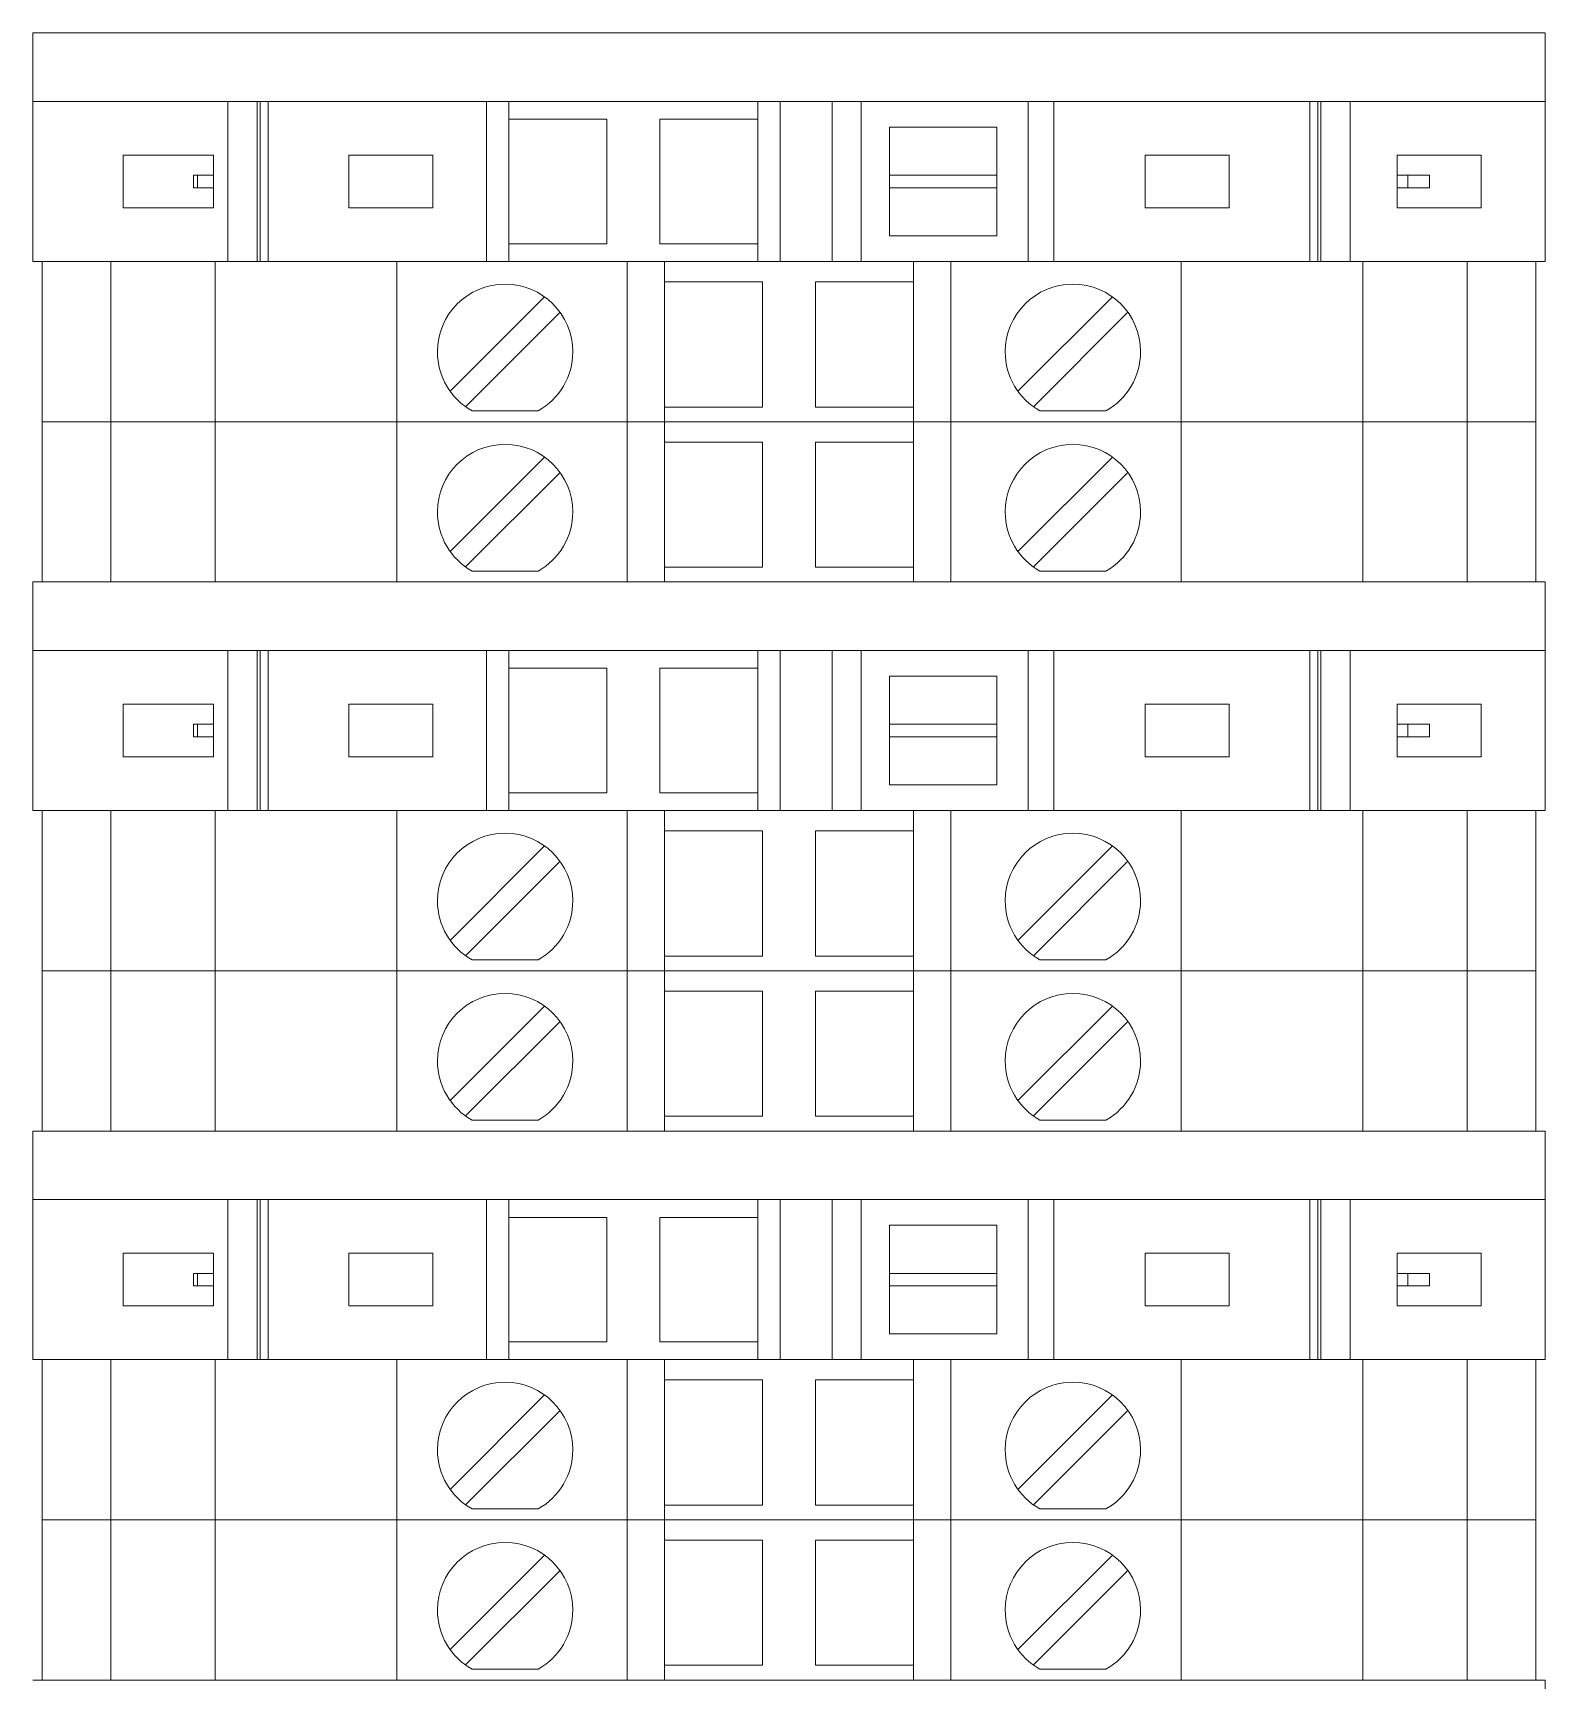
# Model space of a CAD drawing. Header units: millimetres. Extents: x 1880 to 4113, y 771 to 2990.
# Drawn here: x 3578.5 to 3627.1, y 2486.7 to 2539.7 of the extents above; entities that cross this region are included whole.
import ezdxf

# ---------------------------------------------------------------- set-up
doc = ezdxf.new("R2010")
doc.units = ezdxf.units.MM
doc.layers.add('000-PI-Oprema', color=30, linetype='Continuous', lineweight=5)
doc.layers.add('000-PI-ORMAR', color=2, linetype='Continuous')

msp = doc.modelspace()

# ---------------------------------------------------------------- linework, layer by layer
at = {"color": 0, "linetype": 'ByBlock', "lineweight": 0, "ltscale": 0.25}
for points in [[(3578.522, 2539.689), (3578.522, 2532.339), (3627.122, 2532.339), (3627.122, 2539.689), (3578.522, 2539.689)], [(3578.522, 2522.039), (3578.522, 2514.689), (3627.122, 2514.689), (3627.122, 2522.039), (3578.522, 2522.039)], [(3578.522, 2504.389), (3578.522, 2497.039), (3627.122, 2497.039), (3627.122, 2504.389), (3578.522, 2504.389)]]:
    msp.add_lwpolyline(points, dxfattribs=at)
at = {"layer": '000-PI-Oprema', "color": 0, "linetype": 'ByBlock', "lineweight": 0}
for p, q in [((3578.522, 2539.689), (3578.522, 2532.339)), ((3627.122, 2539.689), (3578.522, 2539.689)), ((3627.122, 2532.339), (3627.122, 2539.689)), ((3584.787, 2537.489), (3578.522, 2537.489)), ((3584.787, 2532.339), (3584.787, 2537.489)), ((3585.724, 2537.489), (3584.787, 2537.489)), ((3585.724, 2532.339), (3585.724, 2537.489)), ((3585.824, 2537.489), (3585.724, 2537.489)), ((3585.824, 2537.489), (3585.824, 2532.339)), ((3586.082, 2537.489), (3585.824, 2537.489)), ((3586.082, 2537.489), (3586.082, 2532.339)), ((3593.103, 2537.489), (3586.082, 2537.489)), ((3593.103, 2537.489), (3593.822, 2537.489)), ((3593.103, 2532.339), (3593.103, 2537.489)), ((3593.822, 2536.914), (3593.822, 2537.489)), ((3593.822, 2537.489), (3601.822, 2537.489)), ((3601.822, 2537.489), (3601.822, 2536.914)), ((3601.822, 2537.489), (3602.54, 2537.489)), ((3602.54, 2537.489), (3604.212, 2537.489)), ((3602.54, 2532.339), (3602.54, 2537.489)), ((3605.137, 2537.489), (3604.212, 2537.489)), ((3604.212, 2537.489), (3604.212, 2532.339)), ((3610.511, 2537.489), (3605.137, 2537.489)), ((3605.137, 2537.489), (3605.137, 2532.339)), ((3610.511, 2537.489), (3610.511, 2532.339)), ((3611.332, 2537.489), (3610.511, 2537.489)), ((3611.332, 2532.339), (3611.332, 2537.489)), ((3611.332, 2537.489), (3619.562, 2537.489)), ((3619.562, 2537.489), (3619.562, 2532.339)), ((3619.562, 2537.489), (3619.82, 2537.489)), ((3619.82, 2532.339), (3619.82, 2537.489)), ((3619.82, 2537.489), (3619.92, 2537.489)), ((3620.857, 2537.489), (3619.92, 2537.489)), ((3619.92, 2532.339), (3619.92, 2537.489)), ((3620.857, 2537.489), (3627.122, 2537.489)), ((3620.857, 2532.339), (3620.857, 2537.489)), ((3593.822, 2532.914), (3593.822, 2536.914)), ((3593.822, 2536.914), (3596.972, 2536.914)), ((3596.972, 2536.914), (3596.972, 2532.914)), ((3598.672, 2536.914), (3601.822, 2536.914)), ((3598.672, 2532.914), (3598.672, 2536.914)), ((3601.822, 2536.914), (3601.822, 2532.914)), ((3606.047, 2536.664), (3609.497, 2536.664)), ((3606.047, 2535.114), (3606.047, 2536.664)), ((3609.497, 2536.664), (3609.497, 2535.114)), ((3581.422, 2534.064), (3581.422, 2535.764)), ((3581.422, 2535.764), (3584.322, 2535.764)), ((3584.322, 2535.764), (3584.322, 2535.114)), ((3588.672, 2535.764), (3591.372, 2535.764)), ((3588.672, 2534.064), (3588.672, 2535.764)), ((3591.372, 2535.764), (3591.372, 2534.064)), ((3614.272, 2535.764), (3616.972, 2535.764)), ((3614.272, 2534.064), (3614.272, 2535.764)), ((3616.972, 2535.764), (3616.972, 2534.064)), ((3622.372, 2535.114), (3622.372, 2535.764)), ((3622.372, 2535.764), (3625.072, 2535.764)), ((3625.072, 2535.764), (3625.072, 2534.064)), ((3583.807, 2535.114), (3583.677, 2535.114)), ((3583.677, 2534.714), (3583.677, 2535.114)), ((3583.807, 2535.114), (3583.807, 2534.714)), ((3583.807, 2535.114), (3584.322, 2535.114)), ((3584.322, 2535.114), (3584.322, 2534.714)), ((3606.047, 2535.114), (3609.497, 2535.114)), ((3606.047, 2534.714), (3606.047, 2535.114)), ((3609.497, 2535.114), (3609.497, 2534.714)), ((3622.372, 2534.714), (3622.372, 2535.114)), ((3622.372, 2535.114), (3622.707, 2535.114)), ((3622.707, 2535.114), (3622.707, 2534.714)), ((3623.407, 2535.114), (3622.707, 2535.114)), ((3623.407, 2535.114), (3623.407, 2534.714)), ((3583.807, 2534.714), (3583.677, 2534.714)), ((3583.807, 2534.714), (3584.322, 2534.714)), ((3584.322, 2534.714), (3584.322, 2534.064)), ((3606.047, 2534.714), (3609.497, 2534.714)), ((3606.047, 2533.164), (3606.047, 2534.714)), ((3609.497, 2534.714), (3609.497, 2533.164)), ((3622.372, 2534.714), (3622.707, 2534.714)), ((3622.372, 2534.064), (3622.372, 2534.714)), ((3623.407, 2534.714), (3622.707, 2534.714)), ((3584.322, 2534.064), (3581.422, 2534.064)), ((3591.372, 2534.064), (3588.672, 2534.064)), ((3616.972, 2534.064), (3614.272, 2534.064)), ((3625.072, 2534.064), (3622.372, 2534.064)), ((3609.497, 2533.164), (3606.047, 2533.164)), ((3596.972, 2532.914), (3593.822, 2532.914)), ((3593.822, 2532.339), (3593.822, 2532.914)), ((3601.822, 2532.914), (3598.672, 2532.914)), ((3601.822, 2532.914), (3601.822, 2532.339)), ((3585.724, 2532.339), (3584.787, 2532.339)), ((3585.824, 2532.339), (3585.724, 2532.339)), ((3586.082, 2532.339), (3585.824, 2532.339)), ((3593.103, 2532.339), (3593.822, 2532.339)), ((3578.522, 2522.039), (3578.522, 2514.689)), ((3627.122, 2522.039), (3578.522, 2522.039)), ((3627.122, 2514.689), (3627.122, 2522.039)), ((3584.787, 2519.839), (3578.522, 2519.839)), ((3584.787, 2514.689), (3584.787, 2519.839)), ((3585.724, 2519.839), (3584.787, 2519.839)), ((3585.724, 2514.689), (3585.724, 2519.839)), ((3585.824, 2519.839), (3585.724, 2519.839)), ((3585.824, 2519.839), (3585.824, 2514.689)), ((3586.082, 2519.839), (3585.824, 2519.839)), ((3586.082, 2519.839), (3586.082, 2514.689)), ((3593.103, 2519.839), (3586.082, 2519.839)), ((3593.103, 2519.839), (3593.822, 2519.839)), ((3593.103, 2514.689), (3593.103, 2519.839)), ((3593.822, 2519.264), (3593.822, 2519.839)), ((3593.822, 2519.839), (3601.822, 2519.839)), ((3601.822, 2519.839), (3601.822, 2519.264)), ((3601.822, 2519.839), (3602.54, 2519.839)), ((3602.54, 2519.839), (3604.212, 2519.839)), ((3602.54, 2514.689), (3602.54, 2519.839)), ((3605.137, 2519.839), (3604.212, 2519.839)), ((3604.212, 2519.839), (3604.212, 2514.689)), ((3610.511, 2519.839), (3605.137, 2519.839)), ((3605.137, 2519.839), (3605.137, 2514.689)), ((3610.511, 2519.839), (3610.511, 2514.689)), ((3611.332, 2519.839), (3610.511, 2519.839)), ((3611.332, 2514.689), (3611.332, 2519.839)), ((3611.332, 2519.839), (3619.562, 2519.839)), ((3619.562, 2519.839), (3619.562, 2514.689)), ((3619.562, 2519.839), (3619.82, 2519.839)), ((3619.82, 2514.689), (3619.82, 2519.839)), ((3619.82, 2519.839), (3619.92, 2519.839)), ((3620.857, 2519.839), (3619.92, 2519.839)), ((3619.92, 2514.689), (3619.92, 2519.839)), ((3620.857, 2519.839), (3627.122, 2519.839)), ((3620.857, 2514.689), (3620.857, 2519.839)), ((3593.822, 2515.264), (3593.822, 2519.264)), ((3593.822, 2519.264), (3596.972, 2519.264)), ((3596.972, 2519.264), (3596.972, 2515.264)), ((3598.672, 2519.264), (3601.822, 2519.264)), ((3598.672, 2515.264), (3598.672, 2519.264)), ((3601.822, 2519.264), (3601.822, 2515.264)), ((3606.047, 2519.014), (3609.497, 2519.014)), ((3606.047, 2517.464), (3606.047, 2519.014)), ((3609.497, 2519.014), (3609.497, 2517.464)), ((3581.422, 2516.414), (3581.422, 2518.114)), ((3581.422, 2518.114), (3584.322, 2518.114)), ((3584.322, 2518.114), (3584.322, 2517.464)), ((3588.672, 2518.114), (3591.372, 2518.114)), ((3588.672, 2516.414), (3588.672, 2518.114)), ((3591.372, 2518.114), (3591.372, 2516.414)), ((3614.272, 2518.114), (3616.972, 2518.114)), ((3614.272, 2516.414), (3614.272, 2518.114)), ((3616.972, 2518.114), (3616.972, 2516.414)), ((3622.372, 2517.464), (3622.372, 2518.114)), ((3622.372, 2518.114), (3625.072, 2518.114)), ((3625.072, 2518.114), (3625.072, 2516.414)), ((3583.807, 2517.464), (3583.677, 2517.464)), ((3583.677, 2517.064), (3583.677, 2517.464)), ((3583.807, 2517.464), (3583.807, 2517.064)), ((3583.807, 2517.464), (3584.322, 2517.464)), ((3584.322, 2517.464), (3584.322, 2517.064)), ((3606.047, 2517.464), (3609.497, 2517.464)), ((3606.047, 2517.064), (3606.047, 2517.464)), ((3609.497, 2517.464), (3609.497, 2517.064)), ((3622.372, 2517.064), (3622.372, 2517.464)), ((3622.372, 2517.464), (3622.707, 2517.464)), ((3622.707, 2517.464), (3622.707, 2517.064)), ((3623.407, 2517.464), (3622.707, 2517.464)), ((3623.407, 2517.464), (3623.407, 2517.064)), ((3583.807, 2517.064), (3583.677, 2517.064)), ((3583.807, 2517.064), (3584.322, 2517.064)), ((3584.322, 2517.064), (3584.322, 2516.414)), ((3606.047, 2517.064), (3609.497, 2517.064)), ((3606.047, 2515.514), (3606.047, 2517.064)), ((3609.497, 2517.064), (3609.497, 2515.514)), ((3622.372, 2517.064), (3622.707, 2517.064)), ((3622.372, 2516.414), (3622.372, 2517.064)), ((3623.407, 2517.064), (3622.707, 2517.064)), ((3584.322, 2516.414), (3581.422, 2516.414)), ((3591.372, 2516.414), (3588.672, 2516.414)), ((3616.972, 2516.414), (3614.272, 2516.414)), ((3625.072, 2516.414), (3622.372, 2516.414)), ((3596.972, 2515.264), (3593.822, 2515.264)), ((3593.822, 2514.689), (3593.822, 2515.264)), ((3601.822, 2515.264), (3598.672, 2515.264)), ((3601.822, 2515.264), (3601.822, 2514.689)), ((3609.497, 2515.514), (3606.047, 2515.514)), ((3585.724, 2514.689), (3584.787, 2514.689)), ((3585.824, 2514.689), (3585.724, 2514.689)), ((3586.082, 2514.689), (3585.824, 2514.689)), ((3593.103, 2514.689), (3593.822, 2514.689)), ((3578.522, 2504.389), (3578.522, 2497.039)), ((3627.122, 2504.389), (3578.522, 2504.389)), ((3627.122, 2497.039), (3627.122, 2504.389)), ((3584.787, 2502.189), (3578.522, 2502.189)), ((3584.787, 2497.039), (3584.787, 2502.189)), ((3585.724, 2502.189), (3584.787, 2502.189)), ((3585.724, 2497.039), (3585.724, 2502.189)), ((3585.824, 2502.189), (3585.724, 2502.189)), ((3585.824, 2502.189), (3585.824, 2497.039)), ((3586.082, 2502.189), (3585.824, 2502.189)), ((3586.082, 2502.189), (3586.082, 2497.039)), ((3593.103, 2502.189), (3586.082, 2502.189)), ((3593.103, 2502.189), (3593.822, 2502.189)), ((3593.103, 2497.039), (3593.103, 2502.189)), ((3593.822, 2501.614), (3593.822, 2502.189)), ((3593.822, 2502.189), (3601.822, 2502.189)), ((3601.822, 2502.189), (3601.822, 2501.614)), ((3601.822, 2502.189), (3602.54, 2502.189)), ((3602.54, 2502.189), (3604.212, 2502.189)), ((3602.54, 2497.039), (3602.54, 2502.189)), ((3605.137, 2502.189), (3604.212, 2502.189)), ((3604.212, 2502.189), (3604.212, 2497.039)), ((3610.511, 2502.189), (3605.137, 2502.189)), ((3605.137, 2502.189), (3605.137, 2497.039)), ((3610.511, 2502.189), (3610.511, 2497.039)), ((3611.332, 2502.189), (3610.511, 2502.189)), ((3611.332, 2497.039), (3611.332, 2502.189)), ((3611.332, 2502.189), (3619.562, 2502.189)), ((3619.562, 2502.189), (3619.562, 2497.039)), ((3619.562, 2502.189), (3619.82, 2502.189)), ((3619.82, 2497.039), (3619.82, 2502.189)), ((3619.82, 2502.189), (3619.92, 2502.189)), ((3620.857, 2502.189), (3619.92, 2502.189)), ((3619.92, 2497.039), (3619.92, 2502.189)), ((3620.857, 2502.189), (3627.122, 2502.189)), ((3620.857, 2497.039), (3620.857, 2502.189)), ((3593.822, 2497.614), (3593.822, 2501.614)), ((3593.822, 2501.614), (3596.972, 2501.614)), ((3596.972, 2501.614), (3596.972, 2497.614)), ((3598.672, 2501.614), (3601.822, 2501.614)), ((3598.672, 2497.614), (3598.672, 2501.614)), ((3601.822, 2501.614), (3601.822, 2497.614)), ((3606.047, 2501.364), (3609.497, 2501.364)), ((3606.047, 2499.814), (3606.047, 2501.364)), ((3609.497, 2501.364), (3609.497, 2499.814)), ((3581.422, 2498.764), (3581.422, 2500.464)), ((3581.422, 2500.464), (3584.322, 2500.464)), ((3584.322, 2500.464), (3584.322, 2499.814)), ((3588.672, 2500.464), (3591.372, 2500.464)), ((3588.672, 2498.764), (3588.672, 2500.464)), ((3591.372, 2500.464), (3591.372, 2498.764)), ((3614.272, 2500.464), (3616.972, 2500.464)), ((3614.272, 2498.764), (3614.272, 2500.464)), ((3616.972, 2500.464), (3616.972, 2498.764)), ((3622.372, 2499.814), (3622.372, 2500.464)), ((3622.372, 2500.464), (3625.072, 2500.464)), ((3625.072, 2500.464), (3625.072, 2498.764)), ((3583.807, 2499.814), (3583.677, 2499.814)), ((3583.677, 2499.414), (3583.677, 2499.814)), ((3583.807, 2499.814), (3583.807, 2499.414)), ((3583.807, 2499.814), (3584.322, 2499.814)), ((3584.322, 2499.814), (3584.322, 2499.414)), ((3606.047, 2499.814), (3609.497, 2499.814)), ((3606.047, 2499.414), (3606.047, 2499.814)), ((3609.497, 2499.814), (3609.497, 2499.414)), ((3622.372, 2499.414), (3622.372, 2499.814)), ((3622.372, 2499.814), (3622.707, 2499.814)), ((3622.707, 2499.814), (3622.707, 2499.414)), ((3623.407, 2499.814), (3622.707, 2499.814)), ((3623.407, 2499.814), (3623.407, 2499.414)), ((3583.807, 2499.414), (3583.677, 2499.414)), ((3583.807, 2499.414), (3584.322, 2499.414)), ((3584.322, 2499.414), (3584.322, 2498.764)), ((3606.047, 2499.414), (3609.497, 2499.414)), ((3606.047, 2497.864), (3606.047, 2499.414)), ((3609.497, 2499.414), (3609.497, 2497.864)), ((3622.372, 2499.414), (3622.707, 2499.414)), ((3622.372, 2498.764), (3622.372, 2499.414)), ((3623.407, 2499.414), (3622.707, 2499.414)), ((3584.322, 2498.764), (3581.422, 2498.764)), ((3591.372, 2498.764), (3588.672, 2498.764)), ((3616.972, 2498.764), (3614.272, 2498.764)), ((3625.072, 2498.764), (3622.372, 2498.764)), ((3609.497, 2497.864), (3606.047, 2497.864)), ((3596.972, 2497.614), (3593.822, 2497.614)), ((3593.822, 2497.039), (3593.822, 2497.614)), ((3601.822, 2497.614), (3598.672, 2497.614)), ((3601.822, 2497.614), (3601.822, 2497.039)), ((3585.724, 2497.039), (3584.787, 2497.039)), ((3585.824, 2497.039), (3585.724, 2497.039)), ((3586.082, 2497.039), (3585.824, 2497.039)), ((3593.103, 2497.039), (3593.822, 2497.039)), ((3627.122, 2486.739), (3578.522, 2486.739)), ((3627.122, 2479.389), (3627.122, 2486.739))]:
    msp.add_line(p, q, dxfattribs=at)
at = {"layer": '000-PI-Oprema', "color": 0, "linetype": 'ByBlock', "lineweight": 0, "ltscale": 0.25}
for p, q in [((3627.122, 2532.339), (3578.522, 2532.339)), ((3627.122, 2514.689), (3578.522, 2514.689)), ((3627.122, 2497.039), (3578.522, 2497.039))]:
    msp.add_line(p, q, dxfattribs=at)
at = {"layer": '000-PI-ORMAR', "color": 0, "linetype": 'ByBlock', "lineweight": 0}
for p, q in [((3578.822, 2532.339), (3578.822, 2532.339)), ((3578.822, 2532.339), (3579.505, 2532.339)), ((3578.822, 2527.189), (3578.822, 2532.339)), ((3579.822, 2532.339), (3579.505, 2532.339)), ((3579.822, 2532.339), (3579.822, 2532.339)), ((3581.022, 2532.339), (3579.822, 2532.339)), ((3581.022, 2532.339), (3581.022, 2532.339)), ((3582.614, 2532.339), (3581.022, 2532.339)), ((3581.022, 2527.189), (3581.022, 2532.339)), ((3584.756, 2532.339), (3582.614, 2532.339)), ((3583.072, 2532.339), (3583.072, 2532.339)), ((3584.383, 2527.189), (3584.383, 2532.339)), ((3585.14, 2532.339), (3584.756, 2532.339)), ((3587.648, 2532.339), (3585.14, 2532.339)), ((3585.622, 2532.339), (3585.622, 2532.339)), ((3586.522, 2532.339), (3586.522, 2532.339)), ((3590.222, 2532.339), (3587.648, 2532.339)), ((3597.622, 2532.339), (3590.222, 2532.339)), ((3590.222, 2527.189), (3590.222, 2532.339)), ((3598.822, 2532.339), (3597.622, 2532.339)), ((3597.622, 2527.189), (3597.622, 2532.339)), ((3598.822, 2532.339), (3598.822, 2532.339)), ((3606.822, 2532.339), (3598.822, 2532.339)), ((3598.822, 2527.189), (3598.822, 2532.339)), ((3606.822, 2532.339), (3606.822, 2532.339)), ((3608.022, 2532.339), (3606.822, 2532.339)), ((3606.822, 2527.189), (3606.822, 2532.339)), ((3615.422, 2532.339), (3608.022, 2532.339)), ((3608.022, 2527.189), (3608.022, 2532.339)), ((3612.622, 2532.339), (3612.622, 2532.339)), ((3617.996, 2532.339), (3615.422, 2532.339)), ((3615.422, 2527.189), (3615.422, 2532.339)), ((3617.672, 2532.339), (3617.672, 2532.339)), ((3620.504, 2532.339), (3617.996, 2532.339)), ((3620.322, 2532.339), (3620.322, 2532.339)), ((3620.888, 2532.339), (3620.504, 2532.339)), ((3623.03, 2532.339), (3620.888, 2532.339)), ((3621.261, 2527.189), (3621.261, 2532.339)), ((3622.572, 2532.339), (3622.572, 2532.339)), ((3624.622, 2532.339), (3623.03, 2532.339)), ((3624.622, 2532.339), (3624.622, 2532.339)), ((3624.622, 2532.339), (3626.822, 2532.339)), ((3624.622, 2527.189), (3624.622, 2532.339)), ((3626.822, 2532.339), (3626.822, 2532.339)), ((3626.822, 2527.189), (3626.822, 2532.339)), ((3598.822, 2531.689), (3598.822, 2531.689)), ((3598.822, 2531.689), (3601.972, 2531.689)), ((3601.972, 2531.689), (3601.972, 2527.664)), ((3601.972, 2531.689), (3601.972, 2531.689)), ((3603.672, 2531.689), (3606.822, 2531.689)), ((3603.672, 2527.664), (3603.672, 2531.689)), ((3603.672, 2531.689), (3603.672, 2531.689)), ((3606.822, 2531.689), (3606.822, 2531.689)), ((3594.967, 2531.204), (3591.932, 2528.169)), ((3594.967, 2531.204), (3594.967, 2531.204)), ((3613.217, 2531.204), (3610.182, 2528.169)), ((3613.217, 2531.204), (3613.217, 2531.204)), ((3592.426, 2527.674), (3595.462, 2530.709)), ((3595.462, 2530.709), (3595.462, 2530.709)), ((3597.622, 2528.139), (3597.622, 2530.739)), ((3597.622, 2530.739), (3597.622, 2530.739)), ((3608.022, 2530.739), (3608.022, 2530.739)), ((3608.022, 2528.139), (3608.022, 2530.739)), ((3610.676, 2527.674), (3613.712, 2530.709)), ((3613.712, 2530.709), (3613.712, 2530.709)), ((3591.932, 2528.169), (3591.932, 2528.169)), ((3597.622, 2528.139), (3597.622, 2528.139)), ((3608.022, 2528.139), (3608.022, 2528.139)), ((3610.182, 2528.169), (3610.182, 2528.169)), ((3592.426, 2527.674), (3592.426, 2527.674)), ((3592.638, 2527.539), (3592.638, 2527.539)), ((3592.638, 2527.539), (3594.756, 2527.539)), ((3594.756, 2527.539), (3594.756, 2527.539)), ((3598.822, 2527.664), (3598.822, 2527.664)), ((3601.972, 2527.664), (3598.822, 2527.664)), ((3601.972, 2527.664), (3601.972, 2527.664)), ((3606.822, 2527.664), (3603.672, 2527.664)), ((3603.672, 2527.664), (3603.672, 2527.664)), ((3606.822, 2527.664), (3606.822, 2527.664)), ((3610.676, 2527.674), (3610.676, 2527.674)), ((3610.888, 2527.539), (3610.888, 2527.539)), ((3610.888, 2527.539), (3613.006, 2527.539)), ((3613.006, 2527.539), (3613.006, 2527.539)), ((3578.822, 2527.189), (3578.822, 2527.189)), ((3578.822, 2527.189), (3579.505, 2527.189)), ((3578.822, 2527.189), (3578.822, 2527.189)), ((3578.822, 2527.189), (3579.505, 2527.189)), ((3578.822, 2522.039), (3578.822, 2527.189)), ((3579.822, 2527.189), (3579.505, 2527.189)), ((3579.822, 2527.189), (3579.505, 2527.189)), ((3581.022, 2527.189), (3579.822, 2527.189)), ((3579.822, 2527.189), (3579.822, 2527.189)), ((3579.822, 2527.189), (3579.822, 2527.189)), ((3581.022, 2527.189), (3579.822, 2527.189)), ((3580.322, 2527.189), (3580.322, 2527.189)), ((3582.614, 2527.189), (3581.022, 2527.189)), ((3581.022, 2527.189), (3581.022, 2527.189)), ((3581.022, 2527.189), (3581.022, 2527.189)), ((3582.614, 2527.189), (3581.022, 2527.189)), ((3581.022, 2522.039), (3581.022, 2527.189)), ((3584.756, 2527.189), (3582.614, 2527.189)), ((3584.756, 2527.189), (3582.614, 2527.189)), ((3583.072, 2527.189), (3583.072, 2527.189)), ((3583.072, 2527.189), (3583.072, 2527.189)), ((3584.383, 2522.039), (3584.383, 2527.189)), ((3584.756, 2527.189), (3585.14, 2527.189)), ((3585.14, 2527.189), (3584.756, 2527.189)), ((3585.14, 2527.189), (3587.648, 2527.189)), ((3587.648, 2527.189), (3585.14, 2527.189)), ((3585.622, 2527.189), (3585.622, 2527.189)), ((3585.622, 2527.189), (3585.622, 2527.189)), ((3586.522, 2527.189), (3586.522, 2527.189)), ((3586.522, 2527.189), (3586.522, 2527.189)), ((3586.822, 2527.189), (3586.822, 2527.189)), ((3590.222, 2527.189), (3587.648, 2527.189)), ((3590.222, 2527.189), (3587.648, 2527.189)), ((3597.622, 2527.189), (3590.222, 2527.189)), ((3597.622, 2527.189), (3590.222, 2527.189)), ((3590.222, 2522.039), (3590.222, 2527.189)), ((3598.822, 2527.189), (3597.622, 2527.189)), ((3598.822, 2527.189), (3597.622, 2527.189)), ((3597.622, 2522.039), (3597.622, 2527.189)), ((3606.822, 2527.189), (3598.822, 2527.189)), ((3598.822, 2527.189), (3598.822, 2527.189)), ((3598.822, 2527.189), (3598.822, 2527.189)), ((3606.822, 2527.189), (3598.822, 2527.189)), ((3598.822, 2522.039), (3598.822, 2527.189)), ((3608.022, 2527.189), (3606.822, 2527.189)), ((3606.822, 2527.189), (3606.822, 2527.189)), ((3606.822, 2527.189), (3606.822, 2527.189)), ((3608.022, 2527.189), (3606.822, 2527.189)), ((3606.822, 2522.039), (3606.822, 2527.189)), ((3615.422, 2527.189), (3608.022, 2527.189)), ((3615.422, 2527.189), (3608.022, 2527.189)), ((3608.022, 2522.039), (3608.022, 2527.189)), ((3612.622, 2527.189), (3612.622, 2527.189)), ((3612.622, 2527.189), (3612.622, 2527.189)), ((3617.996, 2527.189), (3615.422, 2527.189)), ((3617.996, 2527.189), (3615.422, 2527.189)), ((3615.422, 2522.039), (3615.422, 2527.189)), ((3617.672, 2527.189), (3617.672, 2527.189)), ((3617.672, 2527.189), (3617.672, 2527.189)), ((3617.996, 2527.189), (3620.504, 2527.189)), ((3620.504, 2527.189), (3617.996, 2527.189)), ((3618.822, 2527.189), (3618.822, 2527.189)), ((3620.322, 2527.189), (3620.322, 2527.189)), ((3620.322, 2527.189), (3620.322, 2527.189)), ((3620.504, 2527.189), (3620.888, 2527.189)), ((3620.888, 2527.189), (3620.504, 2527.189)), ((3623.03, 2527.189), (3620.888, 2527.189)), ((3623.03, 2527.189), (3620.888, 2527.189)), ((3621.261, 2522.039), (3621.261, 2527.189)), ((3622.572, 2527.189), (3622.572, 2527.189)), ((3622.572, 2527.189), (3622.572, 2527.189)), ((3624.622, 2527.189), (3623.03, 2527.189)), ((3624.622, 2527.189), (3623.03, 2527.189)), ((3624.622, 2527.189), (3626.822, 2527.189)), ((3624.622, 2527.189), (3624.622, 2527.189)), ((3624.622, 2527.189), (3624.622, 2527.189)), ((3624.622, 2527.189), (3626.822, 2527.189)), ((3624.622, 2522.039), (3624.622, 2527.189)), ((3626.822, 2527.189), (3626.822, 2527.189)), ((3626.822, 2527.189), (3626.822, 2527.189)), ((3626.822, 2522.039), (3626.822, 2527.189)), ((3598.822, 2526.539), (3598.822, 2526.539)), ((3598.822, 2526.539), (3601.972, 2526.539)), ((3601.972, 2526.539), (3601.972, 2522.514)), ((3601.972, 2526.539), (3601.972, 2526.539)), ((3603.672, 2526.539), (3606.822, 2526.539)), ((3603.672, 2522.514), (3603.672, 2526.539)), ((3603.672, 2526.539), (3603.672, 2526.539)), ((3606.822, 2526.539), (3606.822, 2526.539)), ((3594.967, 2526.054), (3591.932, 2523.019)), ((3594.967, 2526.054), (3594.967, 2526.054)), ((3613.217, 2526.054), (3610.182, 2523.019)), ((3613.217, 2526.054), (3613.217, 2526.054)), ((3592.426, 2522.524), (3595.462, 2525.559)), ((3595.462, 2525.559), (3595.462, 2525.559)), ((3597.622, 2522.989), (3597.622, 2525.589)), ((3597.622, 2525.589), (3597.622, 2525.589)), ((3608.022, 2525.589), (3608.022, 2525.589)), ((3608.022, 2522.989), (3608.022, 2525.589)), ((3610.676, 2522.524), (3613.712, 2525.559)), ((3613.712, 2525.559), (3613.712, 2525.559)), ((3591.932, 2523.019), (3591.932, 2523.019)), ((3597.622, 2522.989), (3597.622, 2522.989)), ((3608.022, 2522.989), (3608.022, 2522.989)), ((3610.182, 2523.019), (3610.182, 2523.019)), ((3578.822, 2522.039), (3578.822, 2522.039)), ((3578.822, 2522.039), (3579.505, 2522.039)), ((3579.822, 2522.039), (3579.505, 2522.039)), ((3581.022, 2522.039), (3579.822, 2522.039)), ((3579.822, 2522.039), (3579.822, 2522.039)), ((3580.322, 2522.039), (3580.322, 2522.039)), ((3582.614, 2522.039), (3581.022, 2522.039)), ((3581.022, 2522.039), (3581.022, 2522.039)), ((3584.756, 2522.039), (3582.614, 2522.039)), ((3583.072, 2522.039), (3583.072, 2522.039)), ((3584.756, 2522.039), (3585.14, 2522.039)), ((3585.14, 2522.039), (3587.648, 2522.039)), ((3585.622, 2522.039), (3585.622, 2522.039)), ((3586.522, 2522.039), (3586.522, 2522.039)), ((3586.822, 2522.039), (3586.822, 2522.039)), ((3590.222, 2522.039), (3587.648, 2522.039)), ((3597.622, 2522.039), (3590.222, 2522.039)), ((3592.426, 2522.524), (3592.426, 2522.524)), ((3592.638, 2522.389), (3592.638, 2522.389)), ((3592.638, 2522.389), (3594.756, 2522.389)), ((3594.756, 2522.389), (3594.756, 2522.389)), ((3598.822, 2522.039), (3597.622, 2522.039)), ((3598.822, 2522.514), (3598.822, 2522.514)), ((3601.972, 2522.514), (3598.822, 2522.514)), ((3606.822, 2522.039), (3598.822, 2522.039)), ((3598.822, 2522.039), (3598.822, 2522.039)), ((3601.972, 2522.514), (3601.972, 2522.514)), ((3606.822, 2522.514), (3603.672, 2522.514)), ((3603.672, 2522.514), (3603.672, 2522.514)), ((3606.822, 2522.514), (3606.822, 2522.514)), ((3608.022, 2522.039), (3606.822, 2522.039)), ((3606.822, 2522.039), (3606.822, 2522.039)), ((3615.422, 2522.039), (3608.022, 2522.039)), ((3610.676, 2522.524), (3610.676, 2522.524)), ((3610.888, 2522.389), (3610.888, 2522.389)), ((3610.888, 2522.389), (3613.006, 2522.389)), ((3612.622, 2522.039), (3612.622, 2522.039)), ((3613.006, 2522.389), (3613.006, 2522.389)), ((3617.996, 2522.039), (3615.422, 2522.039)), ((3617.672, 2522.039), (3617.672, 2522.039)), ((3617.996, 2522.039), (3620.504, 2522.039)), ((3618.822, 2522.039), (3618.822, 2522.039)), ((3620.322, 2522.039), (3620.322, 2522.039)), ((3620.504, 2522.039), (3620.888, 2522.039)), ((3623.03, 2522.039), (3620.888, 2522.039)), ((3622.572, 2522.039), (3622.572, 2522.039)), ((3624.622, 2522.039), (3623.03, 2522.039)), ((3624.622, 2522.039), (3626.822, 2522.039)), ((3624.622, 2522.039), (3624.622, 2522.039)), ((3626.822, 2522.039), (3626.822, 2522.039)), ((3578.822, 2514.689), (3578.822, 2514.689)), ((3578.822, 2514.689), (3579.505, 2514.689)), ((3578.822, 2509.539), (3578.822, 2514.689)), ((3579.822, 2514.689), (3579.505, 2514.689)), ((3579.822, 2514.689), (3579.822, 2514.689)), ((3581.022, 2514.689), (3579.822, 2514.689)), ((3581.022, 2514.689), (3581.022, 2514.689)), ((3582.614, 2514.689), (3581.022, 2514.689)), ((3581.022, 2509.539), (3581.022, 2514.689)), ((3584.756, 2514.689), (3582.614, 2514.689)), ((3583.072, 2514.689), (3583.072, 2514.689)), ((3584.383, 2509.539), (3584.383, 2514.689)), ((3585.14, 2514.689), (3584.756, 2514.689)), ((3587.648, 2514.689), (3585.14, 2514.689)), ((3585.622, 2514.689), (3585.622, 2514.689)), ((3586.522, 2514.689), (3586.522, 2514.689)), ((3590.222, 2514.689), (3587.648, 2514.689)), ((3597.622, 2514.689), (3590.222, 2514.689)), ((3590.222, 2509.539), (3590.222, 2514.689)), ((3598.822, 2514.689), (3597.622, 2514.689)), ((3597.622, 2509.539), (3597.622, 2514.689)), ((3598.822, 2514.689), (3598.822, 2514.689)), ((3606.822, 2514.689), (3598.822, 2514.689)), ((3598.822, 2509.539), (3598.822, 2514.689)), ((3606.822, 2514.689), (3606.822, 2514.689)), ((3608.022, 2514.689), (3606.822, 2514.689)), ((3606.822, 2509.539), (3606.822, 2514.689)), ((3615.422, 2514.689), (3608.022, 2514.689)), ((3608.022, 2509.539), (3608.022, 2514.689)), ((3612.622, 2514.689), (3612.622, 2514.689)), ((3617.996, 2514.689), (3615.422, 2514.689)), ((3615.422, 2509.539), (3615.422, 2514.689)), ((3617.672, 2514.689), (3617.672, 2514.689)), ((3620.504, 2514.689), (3617.996, 2514.689)), ((3620.322, 2514.689), (3620.322, 2514.689)), ((3620.888, 2514.689), (3620.504, 2514.689)), ((3623.03, 2514.689), (3620.888, 2514.689)), ((3621.261, 2509.539), (3621.261, 2514.689)), ((3622.572, 2514.689), (3622.572, 2514.689)), ((3624.622, 2514.689), (3623.03, 2514.689)), ((3624.622, 2514.689), (3624.622, 2514.689)), ((3624.622, 2514.689), (3626.822, 2514.689)), ((3624.622, 2509.539), (3624.622, 2514.689)), ((3626.822, 2514.689), (3626.822, 2514.689)), ((3626.822, 2509.539), (3626.822, 2514.689)), ((3594.967, 2513.554), (3591.932, 2510.519)), ((3594.967, 2513.554), (3594.967, 2513.554)), ((3598.822, 2514.039), (3598.822, 2514.039)), ((3598.822, 2514.039), (3601.972, 2514.039)), ((3601.972, 2514.039), (3601.972, 2510.014)), ((3601.972, 2514.039), (3601.972, 2514.039)), ((3603.672, 2514.039), (3606.822, 2514.039)), ((3603.672, 2510.014), (3603.672, 2514.039)), ((3603.672, 2514.039), (3603.672, 2514.039)), ((3606.822, 2514.039), (3606.822, 2514.039)), ((3613.217, 2513.554), (3610.182, 2510.519)), ((3613.217, 2513.554), (3613.217, 2513.554)), ((3592.426, 2510.024), (3595.462, 2513.059)), ((3595.462, 2513.059), (3595.462, 2513.059)), ((3597.622, 2510.489), (3597.622, 2513.089)), ((3597.622, 2513.089), (3597.622, 2513.089)), ((3608.022, 2513.089), (3608.022, 2513.089)), ((3608.022, 2510.489), (3608.022, 2513.089)), ((3610.676, 2510.024), (3613.712, 2513.059)), ((3613.712, 2513.059), (3613.712, 2513.059)), ((3591.932, 2510.519), (3591.932, 2510.519)), ((3597.622, 2510.489), (3597.622, 2510.489)), ((3608.022, 2510.489), (3608.022, 2510.489)), ((3610.182, 2510.519), (3610.182, 2510.519)), ((3592.426, 2510.024), (3592.426, 2510.024)), ((3592.638, 2509.889), (3592.638, 2509.889)), ((3592.638, 2509.889), (3594.756, 2509.889)), ((3594.756, 2509.889), (3594.756, 2509.889)), ((3598.822, 2510.014), (3598.822, 2510.014)), ((3601.972, 2510.014), (3598.822, 2510.014)), ((3601.972, 2510.014), (3601.972, 2510.014)), ((3606.822, 2510.014), (3603.672, 2510.014)), ((3603.672, 2510.014), (3603.672, 2510.014)), ((3606.822, 2510.014), (3606.822, 2510.014)), ((3610.676, 2510.024), (3610.676, 2510.024)), ((3610.888, 2509.889), (3610.888, 2509.889)), ((3610.888, 2509.889), (3613.006, 2509.889)), ((3613.006, 2509.889), (3613.006, 2509.889)), ((3578.822, 2509.539), (3578.822, 2509.539)), ((3578.822, 2509.539), (3579.505, 2509.539)), ((3578.822, 2509.539), (3578.822, 2509.539)), ((3578.822, 2509.539), (3579.505, 2509.539)), ((3578.822, 2504.389), (3578.822, 2509.539)), ((3579.822, 2509.539), (3579.505, 2509.539)), ((3579.822, 2509.539), (3579.505, 2509.539)), ((3581.022, 2509.539), (3579.822, 2509.539)), ((3579.822, 2509.539), (3579.822, 2509.539)), ((3579.822, 2509.539), (3579.822, 2509.539)), ((3581.022, 2509.539), (3579.822, 2509.539)), ((3580.322, 2509.539), (3580.322, 2509.539)), ((3582.614, 2509.539), (3581.022, 2509.539)), ((3581.022, 2509.539), (3581.022, 2509.539)), ((3581.022, 2509.539), (3581.022, 2509.539)), ((3582.614, 2509.539), (3581.022, 2509.539)), ((3581.022, 2504.389), (3581.022, 2509.539)), ((3584.756, 2509.539), (3582.614, 2509.539)), ((3584.756, 2509.539), (3582.614, 2509.539)), ((3583.072, 2509.539), (3583.072, 2509.539)), ((3583.072, 2509.539), (3583.072, 2509.539)), ((3584.383, 2504.389), (3584.383, 2509.539)), ((3584.756, 2509.539), (3585.14, 2509.539)), ((3585.14, 2509.539), (3584.756, 2509.539)), ((3585.14, 2509.539), (3587.648, 2509.539)), ((3587.648, 2509.539), (3585.14, 2509.539)), ((3585.622, 2509.539), (3585.622, 2509.539)), ((3585.622, 2509.539), (3585.622, 2509.539)), ((3586.522, 2509.539), (3586.522, 2509.539)), ((3586.522, 2509.539), (3586.522, 2509.539)), ((3586.822, 2509.539), (3586.822, 2509.539)), ((3590.222, 2509.539), (3587.648, 2509.539)), ((3590.222, 2509.539), (3587.648, 2509.539)), ((3597.622, 2509.539), (3590.222, 2509.539)), ((3597.622, 2509.539), (3590.222, 2509.539)), ((3590.222, 2504.389), (3590.222, 2509.539)), ((3598.822, 2509.539), (3597.622, 2509.539)), ((3598.822, 2509.539), (3597.622, 2509.539)), ((3597.622, 2504.389), (3597.622, 2509.539)), ((3606.822, 2509.539), (3598.822, 2509.539)), ((3598.822, 2509.539), (3598.822, 2509.539)), ((3598.822, 2509.539), (3598.822, 2509.539)), ((3606.822, 2509.539), (3598.822, 2509.539)), ((3598.822, 2504.389), (3598.822, 2509.539)), ((3608.022, 2509.539), (3606.822, 2509.539)), ((3606.822, 2509.539), (3606.822, 2509.539)), ((3606.822, 2509.539), (3606.822, 2509.539)), ((3608.022, 2509.539), (3606.822, 2509.539)), ((3606.822, 2504.389), (3606.822, 2509.539)), ((3615.422, 2509.539), (3608.022, 2509.539)), ((3615.422, 2509.539), (3608.022, 2509.539)), ((3608.022, 2504.389), (3608.022, 2509.539)), ((3612.622, 2509.539), (3612.622, 2509.539)), ((3612.622, 2509.539), (3612.622, 2509.539)), ((3617.996, 2509.539), (3615.422, 2509.539)), ((3617.996, 2509.539), (3615.422, 2509.539)), ((3615.422, 2504.389), (3615.422, 2509.539)), ((3617.672, 2509.539), (3617.672, 2509.539)), ((3617.672, 2509.539), (3617.672, 2509.539)), ((3617.996, 2509.539), (3620.504, 2509.539)), ((3620.504, 2509.539), (3617.996, 2509.539)), ((3618.822, 2509.539), (3618.822, 2509.539)), ((3620.322, 2509.539), (3620.322, 2509.539)), ((3620.322, 2509.539), (3620.322, 2509.539)), ((3620.504, 2509.539), (3620.888, 2509.539)), ((3620.888, 2509.539), (3620.504, 2509.539)), ((3623.03, 2509.539), (3620.888, 2509.539)), ((3623.03, 2509.539), (3620.888, 2509.539)), ((3621.261, 2504.389), (3621.261, 2509.539)), ((3622.572, 2509.539), (3622.572, 2509.539)), ((3622.572, 2509.539), (3622.572, 2509.539)), ((3624.622, 2509.539), (3623.03, 2509.539)), ((3624.622, 2509.539), (3623.03, 2509.539)), ((3624.622, 2509.539), (3626.822, 2509.539)), ((3624.622, 2509.539), (3624.622, 2509.539)), ((3624.622, 2509.539), (3624.622, 2509.539)), ((3624.622, 2509.539), (3626.822, 2509.539)), ((3624.622, 2504.389), (3624.622, 2509.539)), ((3626.822, 2509.539), (3626.822, 2509.539)), ((3626.822, 2509.539), (3626.822, 2509.539)), ((3626.822, 2504.389), (3626.822, 2509.539)), ((3598.822, 2508.889), (3598.822, 2508.889)), ((3598.822, 2508.889), (3601.972, 2508.889)), ((3601.972, 2508.889), (3601.972, 2504.864)), ((3601.972, 2508.889), (3601.972, 2508.889)), ((3603.672, 2508.889), (3606.822, 2508.889)), ((3603.672, 2504.864), (3603.672, 2508.889)), ((3603.672, 2508.889), (3603.672, 2508.889)), ((3606.822, 2508.889), (3606.822, 2508.889)), ((3594.967, 2508.404), (3591.932, 2505.369)), ((3594.967, 2508.404), (3594.967, 2508.404)), ((3613.217, 2508.404), (3610.182, 2505.369)), ((3613.217, 2508.404), (3613.217, 2508.404)), ((3592.426, 2504.874), (3595.462, 2507.909)), ((3595.462, 2507.909), (3595.462, 2507.909)), ((3597.622, 2505.339), (3597.622, 2507.939)), ((3597.622, 2507.939), (3597.622, 2507.939)), ((3608.022, 2507.939), (3608.022, 2507.939)), ((3608.022, 2505.339), (3608.022, 2507.939)), ((3610.676, 2504.874), (3613.712, 2507.909)), ((3613.712, 2507.909), (3613.712, 2507.909)), ((3591.932, 2505.369), (3591.932, 2505.369)), ((3597.622, 2505.339), (3597.622, 2505.339)), ((3608.022, 2505.339), (3608.022, 2505.339)), ((3610.182, 2505.369), (3610.182, 2505.369)), ((3592.426, 2504.874), (3592.426, 2504.874)), ((3592.638, 2504.739), (3592.638, 2504.739)), ((3592.638, 2504.739), (3594.756, 2504.739)), ((3594.756, 2504.739), (3594.756, 2504.739)), ((3598.822, 2504.864), (3598.822, 2504.864)), ((3601.972, 2504.864), (3598.822, 2504.864)), ((3601.972, 2504.864), (3601.972, 2504.864)), ((3606.822, 2504.864), (3603.672, 2504.864)), ((3603.672, 2504.864), (3603.672, 2504.864)), ((3606.822, 2504.864), (3606.822, 2504.864)), ((3610.676, 2504.874), (3610.676, 2504.874)), ((3610.888, 2504.739), (3610.888, 2504.739)), ((3610.888, 2504.739), (3613.006, 2504.739)), ((3613.006, 2504.739), (3613.006, 2504.739)), ((3578.822, 2504.389), (3578.822, 2504.389)), ((3578.822, 2504.389), (3579.505, 2504.389)), ((3579.822, 2504.389), (3579.505, 2504.389)), ((3581.022, 2504.389), (3579.822, 2504.389)), ((3579.822, 2504.389), (3579.822, 2504.389)), ((3580.322, 2504.389), (3580.322, 2504.389)), ((3582.614, 2504.389), (3581.022, 2504.389)), ((3581.022, 2504.389), (3581.022, 2504.389)), ((3584.756, 2504.389), (3582.614, 2504.389)), ((3583.072, 2504.389), (3583.072, 2504.389)), ((3584.756, 2504.389), (3585.14, 2504.389)), ((3585.14, 2504.389), (3587.648, 2504.389)), ((3585.622, 2504.389), (3585.622, 2504.389)), ((3586.522, 2504.389), (3586.522, 2504.389)), ((3586.822, 2504.389), (3586.822, 2504.389)), ((3590.222, 2504.389), (3587.648, 2504.389)), ((3597.622, 2504.389), (3590.222, 2504.389)), ((3598.822, 2504.389), (3597.622, 2504.389)), ((3606.822, 2504.389), (3598.822, 2504.389)), ((3598.822, 2504.389), (3598.822, 2504.389)), ((3608.022, 2504.389), (3606.822, 2504.389)), ((3606.822, 2504.389), (3606.822, 2504.389)), ((3615.422, 2504.389), (3608.022, 2504.389)), ((3612.622, 2504.389), (3612.622, 2504.389)), ((3617.996, 2504.389), (3615.422, 2504.389)), ((3617.672, 2504.389), (3617.672, 2504.389)), ((3617.996, 2504.389), (3620.504, 2504.389)), ((3618.822, 2504.389), (3618.822, 2504.389)), ((3620.322, 2504.389), (3620.322, 2504.389)), ((3620.504, 2504.389), (3620.888, 2504.389)), ((3623.03, 2504.389), (3620.888, 2504.389)), ((3622.572, 2504.389), (3622.572, 2504.389)), ((3624.622, 2504.389), (3623.03, 2504.389)), ((3624.622, 2504.389), (3626.822, 2504.389)), ((3624.622, 2504.389), (3624.622, 2504.389)), ((3626.822, 2504.389), (3626.822, 2504.389)), ((3578.822, 2497.039), (3578.822, 2497.039)), ((3578.822, 2497.039), (3579.505, 2497.039)), ((3578.822, 2491.889), (3578.822, 2497.039)), ((3579.822, 2497.039), (3579.505, 2497.039)), ((3579.822, 2497.039), (3579.822, 2497.039)), ((3581.022, 2497.039), (3579.822, 2497.039)), ((3581.022, 2497.039), (3581.022, 2497.039)), ((3582.614, 2497.039), (3581.022, 2497.039)), ((3581.022, 2491.889), (3581.022, 2497.039)), ((3584.756, 2497.039), (3582.614, 2497.039)), ((3583.072, 2497.039), (3583.072, 2497.039)), ((3584.383, 2491.889), (3584.383, 2497.039)), ((3585.14, 2497.039), (3584.756, 2497.039)), ((3587.648, 2497.039), (3585.14, 2497.039)), ((3585.622, 2497.039), (3585.622, 2497.039)), ((3586.522, 2497.039), (3586.522, 2497.039)), ((3590.222, 2497.039), (3587.648, 2497.039)), ((3597.622, 2497.039), (3590.222, 2497.039)), ((3590.222, 2491.889), (3590.222, 2497.039)), ((3598.822, 2497.039), (3597.622, 2497.039)), ((3597.622, 2491.889), (3597.622, 2497.039)), ((3598.822, 2497.039), (3598.822, 2497.039)), ((3606.822, 2497.039), (3598.822, 2497.039)), ((3598.822, 2491.889), (3598.822, 2497.039)), ((3606.822, 2497.039), (3606.822, 2497.039)), ((3608.022, 2497.039), (3606.822, 2497.039)), ((3606.822, 2491.889), (3606.822, 2497.039)), ((3615.422, 2497.039), (3608.022, 2497.039)), ((3608.022, 2491.889), (3608.022, 2497.039)), ((3612.622, 2497.039), (3612.622, 2497.039)), ((3617.996, 2497.039), (3615.422, 2497.039)), ((3615.422, 2491.889), (3615.422, 2497.039)), ((3617.672, 2497.039), (3617.672, 2497.039)), ((3620.504, 2497.039), (3617.996, 2497.039)), ((3620.322, 2497.039), (3620.322, 2497.039)), ((3620.888, 2497.039), (3620.504, 2497.039)), ((3623.03, 2497.039), (3620.888, 2497.039)), ((3621.261, 2491.889), (3621.261, 2497.039)), ((3622.572, 2497.039), (3622.572, 2497.039)), ((3624.622, 2497.039), (3623.03, 2497.039)), ((3624.622, 2497.039), (3624.622, 2497.039)), ((3624.622, 2497.039), (3626.822, 2497.039)), ((3624.622, 2491.889), (3624.622, 2497.039)), ((3626.822, 2497.039), (3626.822, 2497.039)), ((3626.822, 2491.889), (3626.822, 2497.039)), ((3598.822, 2496.389), (3598.822, 2496.389)), ((3598.822, 2496.389), (3601.972, 2496.389)), ((3601.972, 2496.389), (3601.972, 2492.364)), ((3601.972, 2496.389), (3601.972, 2496.389)), ((3603.672, 2496.389), (3606.822, 2496.389)), ((3603.672, 2492.364), (3603.672, 2496.389)), ((3603.672, 2496.389), (3603.672, 2496.389)), ((3606.822, 2496.389), (3606.822, 2496.389)), ((3594.967, 2495.904), (3591.932, 2492.869)), ((3594.967, 2495.904), (3594.967, 2495.904)), ((3613.217, 2495.904), (3610.182, 2492.869)), ((3613.217, 2495.904), (3613.217, 2495.904)), ((3592.426, 2492.374), (3595.462, 2495.409)), ((3595.462, 2495.409), (3595.462, 2495.409)), ((3597.622, 2492.839), (3597.622, 2495.439)), ((3597.622, 2495.439), (3597.622, 2495.439)), ((3608.022, 2495.439), (3608.022, 2495.439)), ((3608.022, 2492.839), (3608.022, 2495.439)), ((3610.676, 2492.374), (3613.712, 2495.409)), ((3613.712, 2495.409), (3613.712, 2495.409)), ((3591.932, 2492.869), (3591.932, 2492.869)), ((3592.426, 2492.374), (3592.426, 2492.374)), ((3597.622, 2492.839), (3597.622, 2492.839)), ((3598.822, 2492.364), (3598.822, 2492.364)), ((3601.972, 2492.364), (3598.822, 2492.364)), ((3601.972, 2492.364), (3601.972, 2492.364)), ((3606.822, 2492.364), (3603.672, 2492.364)), ((3603.672, 2492.364), (3603.672, 2492.364)), ((3606.822, 2492.364), (3606.822, 2492.364)), ((3608.022, 2492.839), (3608.022, 2492.839)), ((3610.182, 2492.869), (3610.182, 2492.869)), ((3610.676, 2492.374), (3610.676, 2492.374)), ((3578.822, 2491.889), (3578.822, 2491.889)), ((3578.822, 2491.889), (3579.505, 2491.889)), ((3578.822, 2491.889), (3578.822, 2491.889)), ((3578.822, 2491.889), (3579.505, 2491.889)), ((3578.822, 2486.739), (3578.822, 2491.889)), ((3579.822, 2491.889), (3579.505, 2491.889)), ((3579.822, 2491.889), (3579.505, 2491.889)), ((3581.022, 2491.889), (3579.822, 2491.889)), ((3579.822, 2491.889), (3579.822, 2491.889)), ((3579.822, 2491.889), (3579.822, 2491.889)), ((3581.022, 2491.889), (3579.822, 2491.889)), ((3580.322, 2491.889), (3580.322, 2491.889)), ((3582.614, 2491.889), (3581.022, 2491.889)), ((3581.022, 2491.889), (3581.022, 2491.889)), ((3581.022, 2491.889), (3581.022, 2491.889)), ((3582.614, 2491.889), (3581.022, 2491.889)), ((3581.022, 2486.739), (3581.022, 2491.889)), ((3584.756, 2491.889), (3582.614, 2491.889)), ((3584.756, 2491.889), (3582.614, 2491.889)), ((3583.072, 2491.889), (3583.072, 2491.889)), ((3583.072, 2491.889), (3583.072, 2491.889)), ((3584.383, 2486.739), (3584.383, 2491.889)), ((3584.756, 2491.889), (3585.14, 2491.889)), ((3585.14, 2491.889), (3584.756, 2491.889)), ((3585.14, 2491.889), (3587.648, 2491.889)), ((3587.648, 2491.889), (3585.14, 2491.889)), ((3585.622, 2491.889), (3585.622, 2491.889)), ((3585.622, 2491.889), (3585.622, 2491.889)), ((3586.522, 2491.889), (3586.522, 2491.889)), ((3586.522, 2491.889), (3586.522, 2491.889)), ((3586.822, 2491.889), (3586.822, 2491.889)), ((3590.222, 2491.889), (3587.648, 2491.889)), ((3590.222, 2491.889), (3587.648, 2491.889)), ((3597.622, 2491.889), (3590.222, 2491.889)), ((3597.622, 2491.889), (3590.222, 2491.889)), ((3590.222, 2486.739), (3590.222, 2491.889)), ((3592.638, 2492.239), (3592.638, 2492.239)), ((3592.638, 2492.239), (3594.756, 2492.239)), ((3594.756, 2492.239), (3594.756, 2492.239)), ((3598.822, 2491.889), (3597.622, 2491.889)), ((3598.822, 2491.889), (3597.622, 2491.889)), ((3597.622, 2486.739), (3597.622, 2491.889)), ((3606.822, 2491.889), (3598.822, 2491.889)), ((3598.822, 2491.889), (3598.822, 2491.889)), ((3598.822, 2491.889), (3598.822, 2491.889)), ((3606.822, 2491.889), (3598.822, 2491.889)), ((3598.822, 2486.739), (3598.822, 2491.889)), ((3608.022, 2491.889), (3606.822, 2491.889)), ((3606.822, 2491.889), (3606.822, 2491.889)), ((3606.822, 2491.889), (3606.822, 2491.889)), ((3608.022, 2491.889), (3606.822, 2491.889)), ((3606.822, 2486.739), (3606.822, 2491.889)), ((3615.422, 2491.889), (3608.022, 2491.889)), ((3615.422, 2491.889), (3608.022, 2491.889)), ((3608.022, 2486.739), (3608.022, 2491.889)), ((3610.888, 2492.239), (3610.888, 2492.239)), ((3610.888, 2492.239), (3613.006, 2492.239)), ((3612.622, 2491.889), (3612.622, 2491.889)), ((3612.622, 2491.889), (3612.622, 2491.889)), ((3613.006, 2492.239), (3613.006, 2492.239)), ((3617.996, 2491.889), (3615.422, 2491.889)), ((3617.996, 2491.889), (3615.422, 2491.889)), ((3615.422, 2486.739), (3615.422, 2491.889)), ((3617.672, 2491.889), (3617.672, 2491.889)), ((3617.672, 2491.889), (3617.672, 2491.889)), ((3617.996, 2491.889), (3620.504, 2491.889)), ((3620.504, 2491.889), (3617.996, 2491.889)), ((3618.822, 2491.889), (3618.822, 2491.889)), ((3620.322, 2491.889), (3620.322, 2491.889)), ((3620.322, 2491.889), (3620.322, 2491.889)), ((3620.504, 2491.889), (3620.888, 2491.889)), ((3620.888, 2491.889), (3620.504, 2491.889)), ((3623.03, 2491.889), (3620.888, 2491.889)), ((3623.03, 2491.889), (3620.888, 2491.889)), ((3621.261, 2486.739), (3621.261, 2491.889)), ((3622.572, 2491.889), (3622.572, 2491.889)), ((3622.572, 2491.889), (3622.572, 2491.889)), ((3624.622, 2491.889), (3623.03, 2491.889)), ((3624.622, 2491.889), (3623.03, 2491.889)), ((3624.622, 2491.889), (3626.822, 2491.889)), ((3624.622, 2491.889), (3624.622, 2491.889)), ((3624.622, 2491.889), (3624.622, 2491.889)), ((3624.622, 2491.889), (3626.822, 2491.889)), ((3624.622, 2486.739), (3624.622, 2491.889)), ((3626.822, 2491.889), (3626.822, 2491.889)), ((3626.822, 2491.889), (3626.822, 2491.889)), ((3626.822, 2486.739), (3626.822, 2491.889)), ((3598.822, 2491.239), (3598.822, 2491.239)), ((3598.822, 2491.239), (3601.972, 2491.239)), ((3601.972, 2491.239), (3601.972, 2487.214)), ((3601.972, 2491.239), (3601.972, 2491.239)), ((3603.672, 2491.239), (3606.822, 2491.239)), ((3603.672, 2487.214), (3603.672, 2491.239)), ((3603.672, 2491.239), (3603.672, 2491.239)), ((3606.822, 2491.239), (3606.822, 2491.239)), ((3594.967, 2490.754), (3591.932, 2487.719)), ((3592.426, 2487.224), (3595.462, 2490.259)), ((3594.967, 2490.754), (3594.967, 2490.754)), ((3595.462, 2490.259), (3595.462, 2490.259)), ((3597.622, 2487.689), (3597.622, 2490.289)), ((3597.622, 2490.289), (3597.622, 2490.289)), ((3608.022, 2490.289), (3608.022, 2490.289)), ((3608.022, 2487.689), (3608.022, 2490.289)), ((3613.217, 2490.754), (3610.182, 2487.719)), ((3610.676, 2487.224), (3613.712, 2490.259)), ((3613.217, 2490.754), (3613.217, 2490.754)), ((3613.712, 2490.259), (3613.712, 2490.259)), ((3591.932, 2487.719), (3591.932, 2487.719)), ((3597.622, 2487.689), (3597.622, 2487.689)), ((3608.022, 2487.689), (3608.022, 2487.689)), ((3610.182, 2487.719), (3610.182, 2487.719)), ((3592.426, 2487.224), (3592.426, 2487.224)), ((3592.638, 2487.089), (3592.638, 2487.089)), ((3592.638, 2487.089), (3594.756, 2487.089)), ((3594.756, 2487.089), (3594.756, 2487.089)), ((3598.822, 2487.214), (3598.822, 2487.214)), ((3601.972, 2487.214), (3598.822, 2487.214)), ((3601.972, 2487.214), (3601.972, 2487.214)), ((3606.822, 2487.214), (3603.672, 2487.214)), ((3603.672, 2487.214), (3603.672, 2487.214)), ((3606.822, 2487.214), (3606.822, 2487.214)), ((3610.676, 2487.224), (3610.676, 2487.224)), ((3610.888, 2487.089), (3610.888, 2487.089)), ((3610.888, 2487.089), (3613.006, 2487.089)), ((3613.006, 2487.089), (3613.006, 2487.089)), ((3578.822, 2486.739), (3578.822, 2486.739)), ((3578.822, 2486.739), (3579.505, 2486.739)), ((3579.822, 2486.739), (3579.505, 2486.739)), ((3581.022, 2486.739), (3579.822, 2486.739)), ((3579.822, 2486.739), (3579.822, 2486.739)), ((3580.322, 2486.739), (3580.322, 2486.739)), ((3582.614, 2486.739), (3581.022, 2486.739)), ((3581.022, 2486.739), (3581.022, 2486.739)), ((3584.756, 2486.739), (3582.614, 2486.739)), ((3583.072, 2486.739), (3583.072, 2486.739)), ((3584.756, 2486.739), (3585.14, 2486.739)), ((3585.14, 2486.739), (3587.648, 2486.739)), ((3585.622, 2486.739), (3585.622, 2486.739)), ((3586.522, 2486.739), (3586.522, 2486.739)), ((3586.822, 2486.739), (3586.822, 2486.739)), ((3590.222, 2486.739), (3587.648, 2486.739)), ((3597.622, 2486.739), (3590.222, 2486.739)), ((3598.822, 2486.739), (3597.622, 2486.739)), ((3606.822, 2486.739), (3598.822, 2486.739)), ((3598.822, 2486.739), (3598.822, 2486.739)), ((3608.022, 2486.739), (3606.822, 2486.739)), ((3606.822, 2486.739), (3606.822, 2486.739)), ((3615.422, 2486.739), (3608.022, 2486.739)), ((3612.622, 2486.739), (3612.622, 2486.739)), ((3617.996, 2486.739), (3615.422, 2486.739)), ((3617.672, 2486.739), (3617.672, 2486.739)), ((3617.996, 2486.739), (3620.504, 2486.739)), ((3618.822, 2486.739), (3618.822, 2486.739)), ((3620.322, 2486.739), (3620.322, 2486.739)), ((3620.504, 2486.739), (3620.888, 2486.739)), ((3623.03, 2486.739), (3620.888, 2486.739)), ((3622.572, 2486.739), (3622.572, 2486.739)), ((3624.622, 2486.739), (3623.03, 2486.739)), ((3624.622, 2486.739), (3626.822, 2486.739)), ((3624.622, 2486.739), (3624.622, 2486.739)), ((3626.822, 2486.739), (3626.822, 2486.739))]:
    msp.add_line(p, q, dxfattribs=at)
for centre, start, end in [((3593.697, 2529.439), 360, 180), ((3611.947, 2529.439), 360, 180), ((3593.697, 2529.439), 180, 240.8754), ((3593.697, 2529.439), 299.1246, 360), ((3611.947, 2529.439), 180, 240.8754), ((3611.947, 2529.439), 299.1246, 360), ((3593.697, 2524.289), 360, 180), ((3611.947, 2524.289), 360, 180), ((3593.697, 2524.289), 180, 240.8754), ((3593.697, 2524.289), 299.1246, 360), ((3611.947, 2524.289), 180, 240.8754), ((3611.947, 2524.289), 299.1246, 360), ((3593.697, 2511.789), 360, 180), ((3611.947, 2511.789), 360, 180), ((3593.697, 2511.789), 180, 240.8754), ((3593.697, 2511.789), 299.1246, 360), ((3611.947, 2511.789), 180, 240.8754), ((3611.947, 2511.789), 299.1246, 360), ((3593.697, 2506.639), 360, 180), ((3611.947, 2506.639), 360, 180), ((3593.697, 2506.639), 180, 240.8754), ((3593.697, 2506.639), 299.1246, 360), ((3611.947, 2506.639), 180, 240.8754), ((3611.947, 2506.639), 299.1246, 360), ((3593.697, 2494.139), 360, 180), ((3611.947, 2494.139), 360, 180), ((3593.697, 2494.139), 180, 240.8754), ((3593.697, 2494.139), 299.1246, 360), ((3611.947, 2494.139), 180, 240.8754), ((3611.947, 2494.139), 299.1246, 360), ((3593.697, 2488.989), 360, 180), ((3611.947, 2488.989), 360, 180), ((3593.697, 2488.989), 180, 240.8754), ((3593.697, 2488.989), 299.1246, 360), ((3611.947, 2488.989), 180, 240.8754), ((3611.947, 2488.989), 299.1246, 360)]:
    msp.add_arc(centre, 2.175, start, end, dxfattribs=at)

doc.saveas('drawing.dxf')
